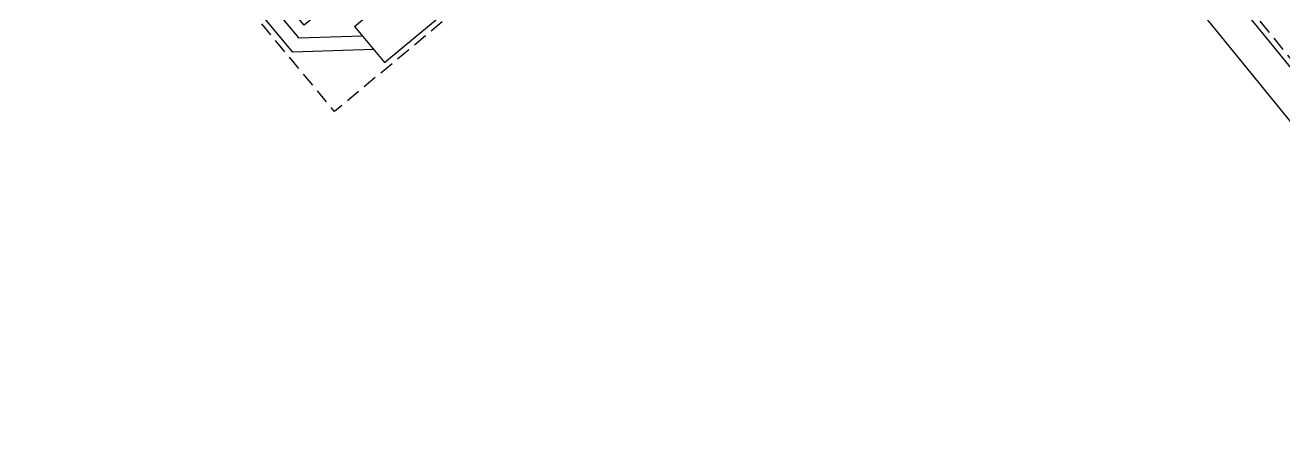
# Model space of a CAD drawing. Header units: millimetres. Extents: x 417385519 to 419804394, y 187233028 to 187812599.
# Drawn here: x 419478770 to 419588950, y 187490802 to 187527749 of the extents above; entities that cross this region are included whole.
import ezdxf
from ezdxf.enums import TextEntityAlignment as Align

# ---------------------------------------------------------------- set-up
doc = ezdxf.new("R2010")
doc.units = ezdxf.units.MM
doc.header["$LTSCALE"] = 100
doc.linetypes.add('DASHED', pattern=[19.05, 12.7, -6.35])
for name, color, linetype in [('0 Porch Detail', 7, 'Continuous'), ('CB-E-FOOTPATH', 1, 'Continuous'), ('CB-H-CHIMNEY', 1, 'Continuous'), ('CB-H-DOORFRONT', 1, 'Continuous'), ('CB-H-DOORREAR', 4, 'Continuous'), ('CB-H-EXTWALL', 3, 'Continuous'), ('CB-H-ROOF', 1, 'Continuous'), ('CB-P-DRIVE', 7, 'Continuous'), ('CB-P-FENCE', 2, 'Continuous'), ('CB-P-FOOTPATH', 1, 'Continuous'), ('CB-P-HOUSE-REF', 7, 'Continuous')]:
    doc.layers.add(name, color=color, linetype=linetype)
doc.styles.add('CB-P-HOUSE-REF', font='')
doc.styles.get('CB-P-HOUSE-REF').set_extended_font_data('Gill Sans')

# ---------------------------------------------------------------- blocks, each defined once
blk = doc.blocks.new('*U239')
at = {"layer": '0 Porch Detail'}
for points in [[(8248, 5689), (8248, 5989), (7948, 5989), (7948, 5689)], [(8248, 3676), (8248, 3976), (7948, 3976), (7948, 3676)]]:
    blk.add_lwpolyline(points, close=True, dxfattribs=at)
at = {"layer": 'CB-H-CHIMNEY'}
blk.add_lwpolyline([(3319, 1018), (3984, 1018), (3984, 352), (3319, 352)], close=True, dxfattribs=at)
at = {"layer": 'CB-H-DOORFRONT', "flags": 128}
blk.add_lwpolyline([(7903, 5262), (7903, 4847), (7303, 5055)], close=True, dxfattribs=at)
at = {"layer": 'CB-H-DOORREAR', "flags": 128}
blk.add_lwpolyline([(5264, 10265), (4848, 10265), (5056, 9665)], close=True, dxfattribs=at)
at = {"layer": 'CB-H-EXTWALL'}
for points in [[(176, 9665), (0, 9665), (0, 0), (176, 0)], [(176, 0), (7303, 0), (7303, 9665), (176, 9665)]]:
    blk.add_lwpolyline(points, dxfattribs=at)
at = {"layer": 'CB-H-ROOF'}
for p, q in [((3652, 9665), (3652, 1018)), ((6187, 7808, 0), (7303, 9273)), ((7303, 6342), (6187, 7808, 0)), ((6187, 7808, 0), (7303, 7808)), ((3652, 352), (3652, 0))]:
    blk.add_line(p, q, dxfattribs=at)
at = {"layer": 'CB-P-HOUSE-REF', "style": 'CB-P-HOUSE-REF'}
blk.add_attdef('EMT41', text='', height=700, dxfattribs=at).set_placement((5452, 4884), align=Align.MIDDLE_CENTER)

msp = doc.modelspace()

# ---------------------------------------------------------------- linework, layer by layer
at = {"layer": 'CB-E-FOOTPATH'}
for p, q in [((419614902.22, 187492802.6), (419566855.19, 187551819.08)), ((419612662.7, 187490801.72), (419564308.78, 187550195.16))]:
    msp.add_line(p, q, dxfattribs=at)
at = {"layer": 'CB-P-DRIVE'}
for p, q in [((419510195.27, 187524480.76), (419535466.4, 187545492.95)), ((419507573.98, 187527633.35), (419509111.83, 187528912.03)), ((419507573.98, 187527633.35), (419510195.27, 187524480.76))]:
    msp.add_line(p, q, dxfattribs=at)
at = {"layer": 'CB-P-FENCE', "linetype": 'DASHED'}
msp.add_line((419615258.23, 187493120.67), (419566697.62, 187552810.13), dxfattribs=at)
at = {"layer": 'CB-P-FENCE', "linetype": 'DASHED', "flags": 128}
msp.add_lwpolyline([(419528436.05, 187538997.17), (419505832.18, 187520202.72), (419478769.99, 187552750.12), (419491252.73, 187563129.14)], dxfattribs=at)
at = {"layer": 'CB-P-FOOTPATH'}
for p, q in [((419497805.48, 187530638.4), (419502163.47, 187525397.1)), ((419499495.4, 187530482.9), (419502711.69, 187526614.7)), ((419508277.25, 187526787.53), (419502711.69, 187526614.7)), ((419509250.37, 187525617.17), (419502163.47, 187525397.1))]:
    msp.add_line(p, q, dxfattribs=at)

# ---------------------------------------------------------------- block references
ref = msp.add_blockref('*U239', (419508794.68, 187532421.69), dxfattribs=dict(xscale=-1, rotation=39.74251475680806))
ref.add_attrib('EMT41', 'EMT41', dxfattribs={"layer": 'CB-P-HOUSE-REF', "height": 700, "rotation": 39.7425193, "style": 'CB-P-HOUSE-REF'}).set_placement((419501480.18, 187532691.84), align=Align.MIDDLE_CENTER)

doc.saveas('drawing.dxf')
